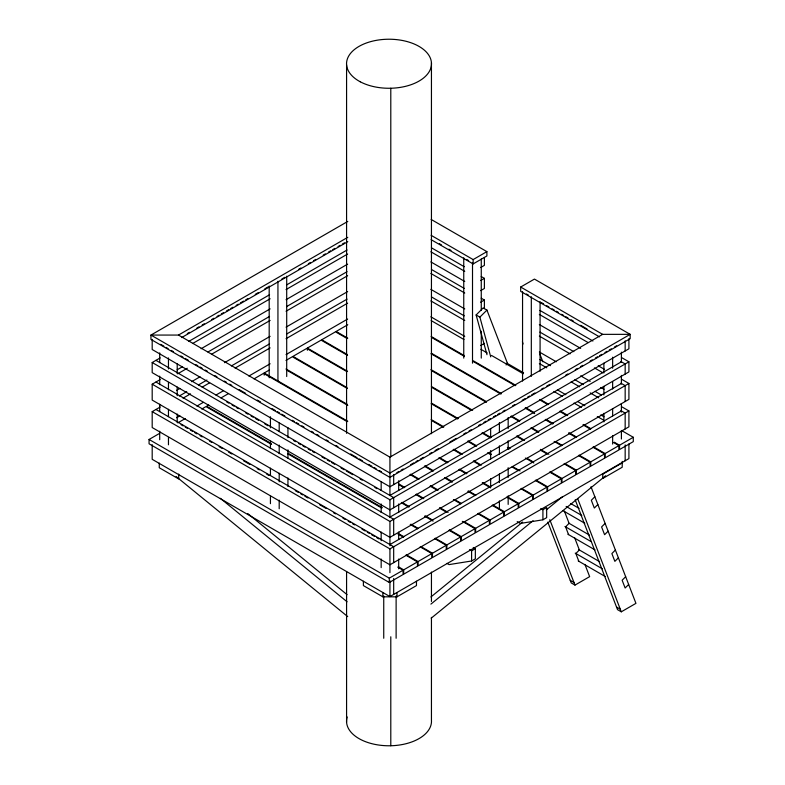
<?xml version="1.0" encoding="UTF-8"?>
<svg xmlns="http://www.w3.org/2000/svg" width="785" height="785" viewBox="0 0 785 785"><rect width="100%" height="100%" fill="white"/><g stroke="black" fill="none" stroke-linecap="round" stroke-linejoin="round"><path stroke-width="1.18" d="M486.985 354.722L476.122 314.962L483.177 307.926L486.935 310.095L507.522 363.524L506.109 364.927M490.733 356.89L479.88 317.13L486.935 310.095M594.853 496.748L591.321 500.271L594.323 508.042L597.846 504.519M605.117 523.399L601.595 526.921L604.587 534.693L608.12 531.18M615.391 550.059L611.868 553.572L614.861 561.354L618.384 557.831M625.665 576.71L622.132 580.233L625.135 588.004L628.657 584.482M430.916 596.963L522.653 522.054M430.916 604.116L533.064 520.71M546.301 509.907L562.384 496.777M431.21 618.178L605.647 475.749M347.784 221.419L150.946 335.067L150.946 339.405L389.929 477.378L630.169 338.678L630.169 334.351L534.448 279.087L520.681 287.035L520.681 291.363L599.485 336.863M178.47 335.067L389.929 457.155L602.635 334.351L630.169 334.351L389.929 473.051L150.946 335.067L178.47 335.067L347.794 237.315M187.311 333.576L189.43 332.349M196.868 328.061L198.988 326.835M202.177 325L204.296 323.773M211.734 319.475L213.854 318.259M217.043 316.414L219.162 315.187M221.292 313.961L223.411 312.734M226.6 310.899L228.72 309.673M230.839 308.446L232.968 307.22M236.157 305.385L238.277 304.158M240.396 302.932L243.585 301.087M245.705 299.86L247.834 298.634M255.262 294.346L258.451 292.511M264.82 288.831L268.009 286.986M281.835 279.009L284.759 277.321M298.8 269.216L300.92 267.989M308.358 263.691L310.477 262.465M313.666 260.63L315.786 259.403M323.224 255.115L325.343 253.889M328.532 252.044L330.652 250.817M332.781 249.591L334.901 248.364M338.09 246.529L340.209 245.303M342.338 244.076L344.458 242.85M181.649 337.57L347.794 241.652M621.494 357.518L628.913 361.797L628.913 371.913L389.929 509.887L152.192 372.639L152.192 362.523L160.199 357.901M188.861 341.347L269.559 294.758M286.554 284.955L347.078 250.013M192.619 343.516L270.128 298.771M286.054 289.567L347.647 254.016M201.117 348.726L270.128 308.878M286.054 299.684L347.647 264.133M621.494 379.194L628.913 383.472L628.913 399.369L389.929 537.342L152.192 400.085L152.192 384.199L160.199 379.577M177.184 369.764L182.493 366.703M207.976 351.984L269.559 316.433M286.554 306.621L347.078 271.679M177.753 373.778L187.311 368.253M211.734 354.153L270.128 320.437M286.054 311.243L347.647 275.682M176.694 390.282L179.873 388.438M191.56 381.696L200.047 376.79M224.471 362.69L270.128 336.333M286.054 327.139L347.647 291.578M621.494 406.64L628.913 410.928L628.913 426.814L389.929 564.798L152.192 427.54L152.192 411.644L160.199 407.022M179.304 395.993L186.742 391.705M198.419 384.954L206.916 380.048M231.339 365.957L269.559 343.879M286.554 334.076L347.078 299.134M183.062 398.162L190.49 393.864M202.177 387.123L209.605 382.835M235.088 368.116L270.128 347.892M286.054 338.698L347.647 303.138M176.694 417.728L179.873 415.893M196.868 406.08L203.237 402.401M215.973 395.051L223.411 390.753M248.894 376.044L270.128 363.779M286.054 354.584L347.647 319.034M397.779 567.153L403.068 570.214L403.068 574.541L389.301 582.49L149.062 443.79L149.062 439.463L159.649 433.349M177.842 422.84L185.26 418.562M201.765 409.034L205.994 406.591L271.61 444.477M208.741 405.001L206.622 406.228L271.178 443.496M221.007 397.916L228.425 393.638M254.026 378.861L263.554 373.356L347.156 421.633M264.182 375.161L264.182 373.003L269.471 369.941M285.976 360.413L292.334 356.743L347.363 388.516M307.347 350.247L307.347 348.079L321.114 340.131L347.569 355.409M347.775 324.735L336.127 331.456L347.765 338.178M431.102 235.314L473.139 259.58L486.896 251.632L486.896 255.969L473.139 263.917L431.102 239.651M480.646 267.528L484.394 265.359L484.394 257.49M480.646 280.53L484.394 278.361L484.394 288.478L480.646 290.646M480.646 302.205L484.394 300.037L484.394 308.593M480.646 345.547L484.394 343.379M396.867 472.658L398.986 471.432M401.115 470.205L403.235 468.979M410.673 464.681L413.852 462.846M415.981 461.619L418.101 460.393M420.23 459.166L423.409 457.331M429.787 453.651L431.907 452.425M435.096 450.58L438.275 448.745M449.962 442.004L456.33 438.324M463.758 434.036L465.888 432.81M469.067 430.965L471.196 429.738M478.624 425.45L480.754 424.224M483.933 422.389L486.062 421.162M488.182 419.936L490.311 418.709M493.49 416.864L495.62 415.638M497.739 414.411L499.868 413.185M503.048 411.35L505.177 410.123M512.605 405.835L514.734 404.609M522.162 400.311L525.351 398.476M527.471 397.249L529.6 396.023M531.72 394.796L534.909 392.961M541.277 389.281L543.397 388.055M546.586 386.22L549.775 384.375M565.7 375.181L567.82 373.954M575.258 369.666L577.377 368.44M580.566 366.595L582.686 365.368M590.124 361.08L592.243 359.854M595.432 358.019L597.552 356.792M599.671 355.566L601.801 354.339M604.99 352.494L607.109 351.268M609.229 350.041L611.358 348.825M614.537 346.98L616.667 345.753M389.929 495.443L621.406 361.797M152.192 362.523L389.929 499.78L628.913 361.797M389.929 517.119L621.406 383.472M152.192 384.199L389.929 521.446L628.913 383.472M389.929 544.564L621.406 410.928M152.192 411.644L389.929 548.901L628.913 410.928M149.062 439.463L389.301 578.162L403.068 570.214M403.696 569.851L417.453 561.903L417.453 566.24L403.696 574.188L403.696 569.851L398.397 566.799M418.081 561.54L431.848 553.592L431.848 557.929L418.081 565.877L418.081 561.54L406.444 554.818M432.466 553.239L446.233 545.29L446.233 549.628L432.466 557.566L432.466 553.239L420.829 546.517M446.861 544.927L460.618 536.979L460.618 541.316L446.861 549.264L446.861 544.927L435.214 538.206M461.246 536.616L475.013 528.678L475.013 533.005L461.246 540.953L461.246 536.616L449.609 529.895M475.641 528.315L489.398 520.367L489.398 524.704L475.641 532.652L475.641 528.315L463.994 521.593M490.026 520.004L503.793 512.056L503.793 516.393L490.026 524.341L490.026 520.004L478.389 513.282M504.412 511.702L518.178 503.754L518.178 508.081L504.412 516.03L504.412 511.702L492.774 504.981M518.807 503.391L532.573 495.443L532.573 499.78L518.807 507.728L518.807 503.391L507.159 496.67M533.192 495.08L546.959 487.132L546.959 491.469L533.192 499.417L533.192 495.08L521.554 488.358M547.587 486.778L561.344 478.83L561.344 483.167L547.587 491.106L547.587 486.778L535.939 480.057M561.972 478.467L575.739 470.519L575.739 474.856L561.972 482.804L561.972 478.467L550.334 471.746M576.367 470.156L590.124 462.218L590.124 466.545L576.367 474.493L576.367 470.156L564.719 463.435M590.752 461.855L604.519 453.907L604.519 458.244L590.752 466.182L590.752 461.855L579.114 455.133M605.137 453.544L618.904 445.595L618.904 449.933L605.137 457.881L605.137 453.544L593.499 446.822M619.532 445.242L633.289 437.294L633.289 441.621L619.532 449.57L619.532 445.242L614.233 442.181M152.192 444.653L152.192 459.323L389.929 596.58L628.913 458.607L628.913 443.927M602.743 474.14L622.211 462.905M469.479 549.657L471.599 550.874L475.347 548.705L475.347 558.822L471.599 560.99L449.069 564.601L446.95 563.375M540.796 508.474L542.916 509.701L546.664 507.532L546.664 517.649L542.916 519.807L520.396 523.428L517.207 521.583M363.386 581.253L363.386 585.59L382.854 596.826L397.004 596.826L416.472 585.59L416.472 581.253M547.812 522.123L571.235 582.921L574.993 585.09L589.643 576.641L584.933 564.425M575.199 499.78L617.53 609.651L621.288 611.819L635.938 603.361L590.997 486.749M431.151 219.447L486.896 251.632M520.681 287.035L602.635 334.351M439.335 243.674L441.445 244.9M448.863 249.179L450.983 250.405M466.673 259.462L468.616 260.581M526.45 293.973L528.393 295.101M541.473 302.647L543.593 303.873M546.772 305.708L548.892 306.935M552.071 308.77L554.19 309.987M556.31 311.213L558.429 312.44M561.599 314.265L563.718 315.491M565.838 316.718L567.957 317.935M571.137 319.77L573.256 320.996M580.674 325.275L587.023 328.944M431.436 247.785L464.269 266.743M481.215 276.526L484.394 278.361M539.933 310.428L592.901 341.004M430.857 251.789L464.749 271.355M539.354 314.432L588.083 342.564M620.925 361.522L625.164 363.965L625.164 374.082M430.857 261.905L464.749 281.472M539.354 324.548L580.674 348.393M431.436 269.461L464.269 288.419M481.215 298.202L484.394 300.037M539.933 332.104L573.835 351.67M598.19 365.741L604.548 369.401M430.857 273.455L464.749 293.031M539.354 336.098L570.077 353.839M594.441 367.9L602.919 372.796M620.925 383.198L625.164 385.641L625.164 401.527M476.122 314.962L479.88 317.13M430.857 289.351L464.749 308.927M539.354 351.994L556.31 361.777M580.674 375.848L590.202 381.353M600.8 387.466L603.979 389.301M431.436 296.907L464.269 315.864M539.933 359.55L550.53 365.663M574.895 379.734L583.363 384.63M595.02 391.352L601.369 395.022M430.857 300.91L464.749 320.476M539.354 363.553L546.772 367.831M571.137 381.902L579.615 386.789M590.202 392.912L598.68 397.799M620.925 410.643L625.164 413.087L625.164 428.983M430.857 316.806L464.749 336.373M557.37 389.841L565.838 394.737M577.495 401.459L584.904 405.747M600.8 414.922L603.979 416.757M506.894 363.161L523.575 372.796M431.151 320.584L463.964 339.532M480.901 349.305L487.249 352.975M491.479 355.419L523.232 373.748M553.916 391.47L562.384 396.356M574.031 403.078L581.44 407.356M597.307 416.521L603.665 420.181M621.651 430.572L633.289 437.294M431.151 336.48L463.955 355.419M473.483 360.914L515.814 385.356M540.159 399.408L548.627 404.304M560.264 411.016L567.673 415.294M583.549 424.459L590.958 428.738M431.583 337.452L464.386 356.39M472.855 361.277L515.186 385.72M539.53 399.771L547.999 404.658M559.636 411.379L567.045 415.658M582.921 424.822L590.33 429.101M613.615 442.544L618.904 445.595M431.573 353.338L501.429 393.668M525.764 407.719L534.232 412.606M545.879 419.327L553.288 423.606M569.154 432.771L576.563 437.049M430.955 353.701L500.801 394.031M525.145 408.082L534.663 413.577M545.251 419.69L552.66 423.969M568.536 433.134L575.945 437.412M592.871 447.185L604.519 453.907M430.945 369.588L485.974 401.361M511.378 416.03L519.847 420.917M531.484 427.639L538.893 431.917M555.829 441.69L562.178 445.36M431.377 370.559L486.415 402.332M510.75 416.384L519.219 421.28M530.856 428.002L538.265 432.27M554.141 441.435L561.55 445.713M578.486 455.496L590.124 462.218M431.377 386.455L472.649 410.28M517.099 435.94L524.508 440.218M540.374 449.383L548.843 454.27M347.137 338.541L335.499 331.82L321.732 339.768L347.137 354.437M431.809 387.427L470.961 410.035M516.471 436.303L523.88 440.581M540.816 450.354L547.165 454.024M564.091 463.798L575.739 470.519M431.799 403.313L458.254 418.591M482.598 432.643L491.067 437.53M508.003 447.303L510.113 448.529M527.049 458.303L533.398 461.972M431.171 403.676L457.635 418.954M481.97 433.006L490.439 437.893M507.375 447.666L509.494 448.892M525.361 458.057L533.829 462.944M549.706 472.109L561.344 478.83M307.347 348.079L347.559 371.295M431.171 419.563L443.868 426.893M468.213 440.954L476.672 445.841M488.319 452.562L491.488 454.387M512.664 466.614L520.062 470.892M346.941 371.658L306.719 348.432L292.962 356.38L346.931 387.545M431.603 420.534L443.24 427.256M467.585 441.307L476.053 446.194M487.691 452.916L490.87 454.75M512.036 466.977L518.385 470.637M535.321 480.42L546.959 487.132M570.715 503.538L579.055 508.356M566.142 506.453L581.783 515.48M562.884 510.613L584.776 523.261M453.818 449.255L462.286 454.142M473.924 460.864L481.333 465.142M453.2 449.619L461.659 454.505M473.306 461.227L479.655 464.897M520.926 488.721L532.573 495.443M568.468 522.967L589.329 535.007M564.945 526.49L591.007 541.532M285.976 368.97L347.363 404.403M439.433 457.567L447.901 462.453M459.539 469.175L466.947 473.453M482.824 482.618L490.233 486.896M286.407 369.941L347.794 405.374M438.805 457.93L447.273 462.816M458.911 469.538L466.319 473.816M482.196 482.981L490.664 487.868M507.601 497.641L518.178 503.754M567.938 534.261L595.05 549.912M578.741 549.618L599.593 561.658M264.182 373.003L347.784 421.27M425.038 465.868L433.506 470.764M445.154 477.476L452.562 481.754M468.429 490.919L475.838 495.198M575.219 553.14L602.321 568.791M424.42 466.231L432.888 471.118M444.526 477.839L451.934 482.118M467.811 491.282L475.219 495.561M492.146 505.334L503.793 512.056M578.211 560.912L605.323 576.563M410.653 474.179L419.121 479.066M430.759 485.787L438.167 490.066M455.104 499.839L461.452 503.509M410.025 474.542L418.493 479.429M430.131 486.15L437.539 490.429M453.416 499.594L460.824 503.872M477.761 513.645L489.398 520.367M570.234 580.321L573.992 582.49M616.529 607.05L620.287 609.219M160.68 344.311L163.869 346.146M165.988 347.372L168.118 348.599M171.297 350.434L173.416 351.66M180.844 355.948L182.974 357.175M185.093 358.402L188.282 360.236M195.71 364.525L197.83 365.751M199.949 366.978L202.079 368.204M205.258 370.039L207.377 371.266M214.815 375.554L216.935 376.78M224.363 381.068L226.482 382.295M229.671 384.14L231.791 385.356M239.219 389.654L245.587 393.324M257.264 400.065L260.443 401.91M272.12 408.642L275.309 410.486M277.429 411.713L279.548 412.939M281.678 414.156L284.857 416.001M292.285 420.289L294.414 421.516M296.534 422.742L298.653 423.969M301.842 425.804L303.962 427.03M311.39 431.318L313.509 432.545M316.698 434.38L318.818 435.606M326.246 439.894L328.375 441.121M335.803 445.409L337.923 446.636M350.659 453.985L357.028 457.665M359.147 458.891L362.336 460.726M368.705 464.406L371.884 466.241M374.003 467.467L376.133 468.694M379.312 470.529L381.441 471.756M398.378 483.707L404.726 487.377M416.374 494.099L423.782 498.377M439.659 507.542L448.117 512.428M398.809 484.679L404.108 487.74M415.746 494.462L423.154 498.73M440.091 508.513L446.439 512.173M462.316 521.338L475.013 528.678M155.95 360.354L393.677 497.611L393.677 507.728M401.979 502.4L409.387 506.678M425.264 515.843L432.672 520.121M226.737 401.949L228.857 403.166M232.026 405.001L234.146 406.228M236.265 407.444L238.375 408.671M245.783 412.949L247.903 414.166M251.072 416.001L253.192 417.227M255.311 418.444L258.481 420.279M264.839 423.949L268.009 425.774M293.413 440.444L295.523 441.661M298.702 443.496L300.822 444.722M302.932 445.939L305.051 447.165M308.23 449L310.34 450.217M312.459 451.444L314.579 452.66M321.987 456.939L325.157 458.774M327.276 459.99L329.396 461.217M331.505 462.434L334.685 464.269M341.033 467.938L344.213 469.773M346.322 470.99L352.671 474.66M360.079 478.938L362.199 480.155M374.896 487.485L377.016 488.712M401.361 502.763L408.769 507.041M424.636 516.206L433.104 521.093M448.981 530.258L460.618 536.979M473.227 547.488L475.347 548.705M288.115 453.279L382.305 507.659M410.879 524.154L418.287 528.433M287.487 453.642L381.677 508.013M410.251 524.517L417.659 528.796M434.596 538.569L446.233 545.29M155.95 382.03L393.677 519.278L393.677 535.174M398.603 533.682L403.892 536.734M397.975 534.045L403.274 537.097M420.201 546.88L431.848 553.592M155.95 409.476L393.677 546.733L393.677 562.629M181.021 424.675L183.14 425.902M185.25 427.118L187.37 428.345M190.539 430.18L192.659 431.397M194.778 432.623L196.898 433.84M200.067 435.675L202.187 436.892M209.595 441.17L211.714 442.397M219.123 446.675L222.292 448.51M228.641 452.17L231.82 454.005M243.458 460.726L249.807 464.396M257.215 468.665L259.335 469.891M266.743 474.169L268.863 475.386M295.317 490.664L298.496 492.499M300.606 493.716L302.725 494.942M304.845 496.169L308.014 497.994M319.662 504.716L326.01 508.386M333.419 512.664L335.529 513.881M342.937 518.159L345.057 519.385M348.236 521.22L350.346 522.437M352.465 523.664L354.584 524.88M361.993 529.159L365.162 530.994M367.282 532.21L369.401 533.437M371.511 534.654L374.69 536.489M376.81 537.715L378.92 538.932M405.816 555.181L417.453 561.903M247.766 513.557L347.078 594.647M220.34 498.318L347.078 601.791M176.125 476.515L347.716 616.617M539.795 353.868L542.867 361.826M577.632 498.524L621.288 611.819M564.386 511.113L569.096 523.33L565.573 526.843L568.566 534.624M574.659 537.764L579.369 549.981L575.837 553.504L578.839 561.275M549.804 519.719L574.993 585.09M522.417 341.691L523.055 344.026M628.913 338.678L628.913 348.795L389.929 486.778L152.192 349.521L152.192 339.405M625.164 340.847L625.164 350.964M625.164 444.879L625.164 460.766M622.211 461.403L622.211 467.242L602.743 478.477L602.743 473.571M621.406 352.141L621.406 361.934M621.406 375.397L621.406 383.963M621.406 403.539L621.406 412.105M621.406 430.455L621.406 439.021M612.643 357.204L612.643 368.214M612.643 381.677L612.643 389.017M612.643 408.592L612.643 415.932M612.643 435.518L612.643 444.084M603.891 363.161L603.891 372.944M603.891 386.406L603.891 394.973M603.891 413.322L603.891 421.888M542.916 509.701L542.916 519.807M540.08 301.518L540.08 371.266M531.317 296.789L531.317 376.319M522.555 291.726L522.555 381.059M508.17 417.522L508.17 428.531M508.17 440.768L508.17 449.334M508.17 467.693L508.17 477.476M508.17 495.835L508.17 504.402M499.407 422.575L499.407 432.368M499.407 445.831L499.407 454.387M499.407 473.973L499.407 482.539M499.407 500.889L499.407 509.455M490.654 428.531L490.654 437.098M490.654 450.561L490.654 459.127M490.654 478.703L490.654 487.269M481.264 259.001L481.264 310.389M481.264 331.191L481.264 358.117M473.139 259.58L473.139 263.917M472.511 262.828L472.511 363.17M471.599 550.874L471.599 560.99M463.749 257.774L463.749 358.117M431.446 62.721L431.446 433.712M431.446 572.069L431.446 601.457M431.446 617.373L431.446 720.228A42.468 24.521 0 0 1 386.161 745.721A42.468 24.521 0 0 1 347.205 716.95M398.682 480.734L398.682 490.517M398.682 503.98L398.682 512.546M398.682 532.122L398.682 539.462M398.682 559.048L398.682 568.831M397.004 592.489L397.004 596.826M396.121 595.952L396.121 638.264M393.677 474.493L393.677 484.61M393.677 578.516L393.677 594.412M390.793 88.244L390.793 456.791M390.793 636.782L390.793 745.75M389.929 457.155L389.929 495.57M389.929 499.78L389.929 517.6M389.929 521.446L389.929 545.742M389.929 548.901L389.929 572.667M389.929 580.684L389.929 596.58M389.301 578.162L389.301 582.49M383.737 595.952L383.737 638.264M382.854 592.489L382.854 596.826M381.167 481.951L381.167 490.517M381.167 503.98L381.167 512.546M381.167 532.122L381.167 540.688M381.167 559.048L381.167 567.614M346.577 64.772L346.577 433.32M346.577 571.676L346.577 722.279M287.948 427.815L287.948 437.598M287.948 449.834L287.948 458.401M287.948 477.977L287.948 486.543M286.702 276.192L286.702 376.535M279.195 423.076L279.195 431.642M279.195 445.105L279.195 453.671M279.195 473.247L279.195 481.813M279.195 500.173L279.195 508.739M277.939 281.256L277.939 381.588M270.433 416.796L270.433 427.815M270.433 441.268L270.433 448.618M270.433 468.194L270.433 475.533M270.433 496.336L270.433 503.676M269.186 285.985L269.186 377.762M178.725 474.071L178.725 478.978L159.267 467.742L159.267 463.072M177.214 363.877L177.214 373.67M177.214 387.133L177.214 395.699M177.214 414.048L177.214 422.615M168.461 357.921L168.461 368.94M168.461 382.393L168.461 389.743M168.461 409.319L168.461 416.658M168.461 437.461L168.461 444.801M159.698 352.867L159.698 362.65M159.698 376.113L159.698 384.679M159.698 404.255L159.698 411.605M159.698 431.181L159.698 439.747M360.266 81.797A42.468 24.521 0 0 0 430.455 69.1A42.468 24.521 0 0 0 376.309 40.349A42.468 24.521 0 0 0 360.266 81.797"/></g></svg>
